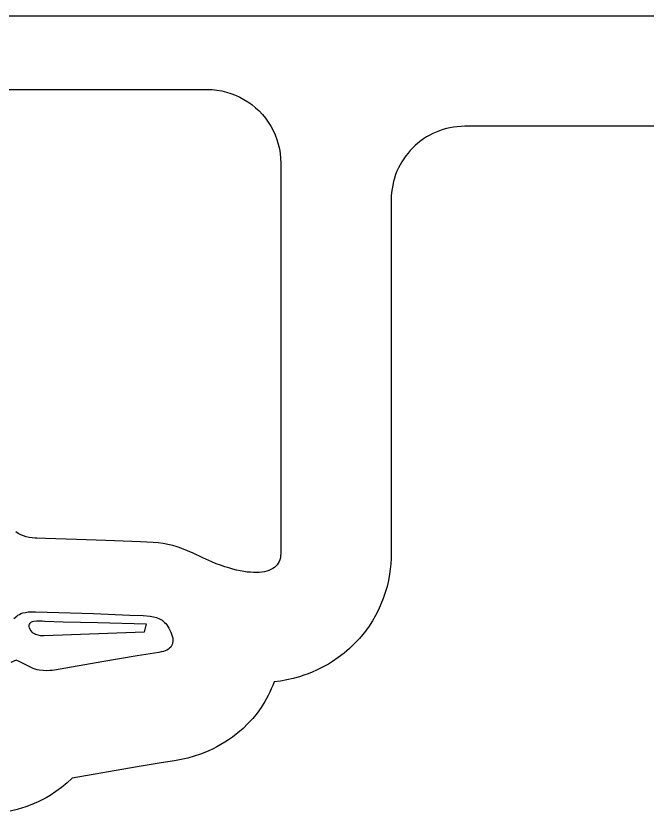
# Model space of a CAD drawing. Extents: x 0 to 500, y 0 to 300.
# Drawn here: x 164.3 to 250, y 192 to 300 of the extents above; entities that cross this region are included whole.
import ezdxf

# ---------------------------------------------------------------- set-up
doc = ezdxf.new("R2010")
doc.units = 0
doc.layers.add('Nível Padrão', color=18, linetype='CONTINUOUS')

msp = doc.modelspace()

# ---------------------------------------------------------------- linework, layer by layer
at = {"layer": 'Nível Padrão'}
for points in [[(138.36, 300), (184.84, 300), (490, 300)], [(156.07, 290), (190.23, 290), (190.9, 289.98), (191.56, 289.91), (192.21, 289.8), (192.84, 289.65), (193.47, 289.46), (194.07, 289.23), (194.66, 288.97), (195.23, 288.66), (195.78, 288.32), (196.31, 287.94), (196.81, 287.53), (197.29, 287.09), (197.74, 286.61), (198.16, 286.1), (198.54, 285.57), (198.89, 285), (199.2, 284.42), (199.47, 283.82), (199.7, 283.21), (199.89, 282.59), (200.04, 281.95), (200.15, 281.31), (200.21, 280.66), (200.23, 280), (200.23, 226.97), (200.22, 226.66), (200.18, 226.38), (200.11, 226.11), (200.01, 225.86), (199.89, 225.63), (199.74, 225.42), (199.57, 225.23), (199.37, 225.05), (199.15, 224.9), (198.9, 224.76), (198.63, 224.65), (198.33, 224.55), (198.02, 224.47), (197.68, 224.42), (197.32, 224.38), (196.94, 224.37), (196.54, 224.37), (196.11, 224.4), (195.67, 224.44), (195.21, 224.51), (194.73, 224.6), (194.23, 224.7), (193.71, 224.83), (193.18, 224.99), (192.62, 225.16), (192.06, 225.35), (191.47, 225.57), (190.87, 225.81), (189.63, 226.35), (188.33, 226.99), (187.58, 227.34), (186.81, 227.64), (186.18, 227.85), (185.55, 228.03), (184.9, 228.18), (184.25, 228.3), (183.57, 228.39), (182.89, 228.45), (181.17, 228.55), (176.47, 228.73), (172.49, 228.87), (168.27, 229), (167.09, 229.04), (166.88, 229.05), (166.46, 229.07), (166.06, 229.13), (165.67, 229.22), (165.29, 229.35), (164.93, 229.5), (164.57, 229.68), (164.23, 229.89)], [(475, 285), (225.23, 285), (224.72, 284.99), (224.21, 284.95), (223.71, 284.88), (223.22, 284.8), (222.73, 284.69), (222.26, 284.55), (221.8, 284.39), (221.34, 284.21), (220.9, 284.01), (220.47, 283.79), (220.05, 283.55), (219.64, 283.29), (219.25, 283.01), (218.87, 282.72), (218.51, 282.4), (218.16, 282.07), (217.83, 281.72), (217.52, 281.36), (217.22, 280.98), (216.94, 280.59), (216.68, 280.19), (216.44, 279.77), (216.22, 279.34), (216.02, 278.89), (215.84, 278.44), (215.68, 277.97), (215.55, 277.5), (215.44, 277.02), (215.35, 276.52), (215.29, 276.02), (215.25, 275.51), (215.23, 275), (215.23, 226.97), (215.22, 226.26), (215.18, 225.55), (215.11, 224.85), (215.01, 224.15), (214.86, 223.31), (214.67, 222.48), (214.43, 221.66), (214.16, 220.86), (213.85, 220.07), (213.5, 219.29), (213.11, 218.53), (212.68, 217.79), (212.14, 216.97), (211.56, 216.19), (210.94, 215.43), (210.27, 214.72), (209.57, 214.04), (208.83, 213.41), (208.05, 212.81), (207.24, 212.27), (206.71, 211.94), (206.17, 211.64), (205.63, 211.36), (205.07, 211.09), (204.51, 210.84), (203.94, 210.62), (203.36, 210.41), (202.77, 210.22), (201.92, 209.99), (201.07, 209.79), (200.2, 209.63), (199.33, 209.51), (199.15, 209.04), (198.95, 208.58), (198.74, 208.12), (198.52, 207.67), (198.06, 206.85), (197.56, 206.05), (197.01, 205.28), (196.42, 204.55), (195.78, 203.86), (195.11, 203.2), (194.4, 202.57), (193.66, 201.99), (193.15, 201.64), (192.64, 201.3), (192.11, 200.99), (191.57, 200.69), (191.03, 200.41), (190.47, 200.15), (189.9, 199.91), (189.33, 199.69), (188.47, 199.41), (187.6, 199.16), (186.71, 198.96), (185.82, 198.8), (183.97, 198.5), (180.71, 197.95), (171.9, 196.45), (171.89, 196.44), (171.2, 195.79), (170.47, 195.18), (169.7, 194.61), (168.9, 194.09), (168.38, 193.78), (167.84, 193.49), (167.29, 193.22), (166.73, 192.97), (166.17, 192.74), (165.59, 192.53), (165.01, 192.35), (164.42, 192.18), (163.47, 191.96)], [(163.95, 218.11), (164.37, 218.46), (164.53, 218.57), (164.72, 218.68), (164.94, 218.79), (165.21, 218.89), (165.54, 218.96), (165.92, 219.02), (166.37, 219.05), (166.9, 219.04), (174.8, 218.79), (179.75, 218.6), (181.53, 218.52), (182.5, 218.45), (182.95, 218.37), (183.37, 218.25), (183.75, 218.09), (183.94, 217.99), (184.11, 217.88), (184.28, 217.75), (184.45, 217.6), (184.6, 217.43), (184.75, 217.25), (184.9, 217.04), (185.04, 216.81), (185.17, 216.56), (185.3, 216.28), (185.41, 216), (185.49, 215.73), (185.55, 215.47), (185.57, 215.23), (185.57, 215.01), (185.54, 214.79), (185.48, 214.6), (185.4, 214.42), (185.28, 214.25), (185.14, 214.1), (184.97, 213.96), (184.77, 213.84), (184.54, 213.74), (184.29, 213.65), (184, 213.58), (183.69, 213.52), (180.74, 213.04), (175.93, 212.22), (169.48, 211.12), (169.19, 211.07), (168.86, 211.04), (168.43, 211.02), (167.94, 211.04), (167.41, 211.11), (167.13, 211.17), (166.86, 211.25), (166.58, 211.35), (166.31, 211.47), (164.77, 212.23), (164.3, 212.45), (163.56, 212.15)]]:
    msp.add_lwpolyline(points, dxfattribs=at)
msp.add_lwpolyline([(181.97, 217.42), (181.68, 216.26), (168.11, 215.78), (167.85, 215.77), (167.59, 215.78), (167.27, 215.84), (167.1, 215.89), (166.93, 215.95), (166.76, 216.04), (166.6, 216.15), (166.45, 216.28), (166.32, 216.44), (166.21, 216.63), (166.12, 216.84), (166.07, 217.04), (166.07, 217.21), (166.1, 217.35), (166.17, 217.47), (166.26, 217.57), (166.39, 217.65), (166.53, 217.71), (166.69, 217.75), (167.06, 217.8), (167.45, 217.81), (167.83, 217.8), (168.18, 217.77), (170.69, 217.69), (175.39, 217.57), (181.97, 217.42)], close=True, dxfattribs=at)

doc.saveas('drawing.dxf')
